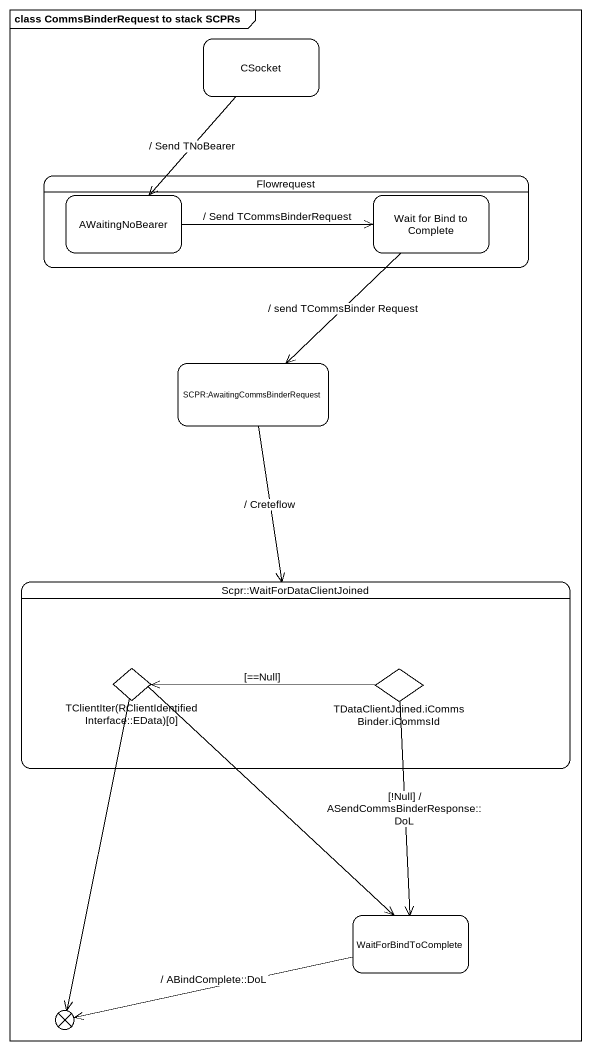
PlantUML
@startuml
mainframe class CommsBinderRequest to stack SCPRs
hide empty description
state CSocket
state Flowrequest {
  state AWaitingNoBearer
  state "Wait for Bind to Complete" as Wait_for_Bind_to_Complete
}
state "SCPR:AwaitingCommsBinderRequest" as SCPR_AwaitingCommsBinderRequ
state "Scpr::WaitForDataClientJoined" as Scpr_WaitForDataClientJoined {
  state "TClientIter(RClientIdentifiedInterface::EData)[0]" as TClientIter <<choice>>
  state "TDataClientJoined.iCommsBinder.iCommsId" as TDataClientJoined <<choice>>
}
state WaitForBindToComplete
state exit1 <<choice>>
CSocket --> AWaitingNoBearer : / Send TNoBearer
AWaitingNoBearer -right-> Wait_for_Bind_to_Complete : / Send TCommsBinderRequest
Wait_for_Bind_to_Complete --> SCPR_AwaitingCommsBinderRequ : / send TCommsBinder Request
SCPR_AwaitingCommsBinderRequ --> Scpr_WaitForDataClientJoined : / Creteflow
TClientIter --> WaitForBindToComplete
TClientIter --> exit1
TDataClientJoined -left-> TClientIter : [==Null]
TDataClientJoined --> WaitForBindToComplete : [!Null] / ASendCommsBinderResponse::DoL
WaitForBindToComplete -left-> exit1 : / ABindComplete::DoL
@enduml
